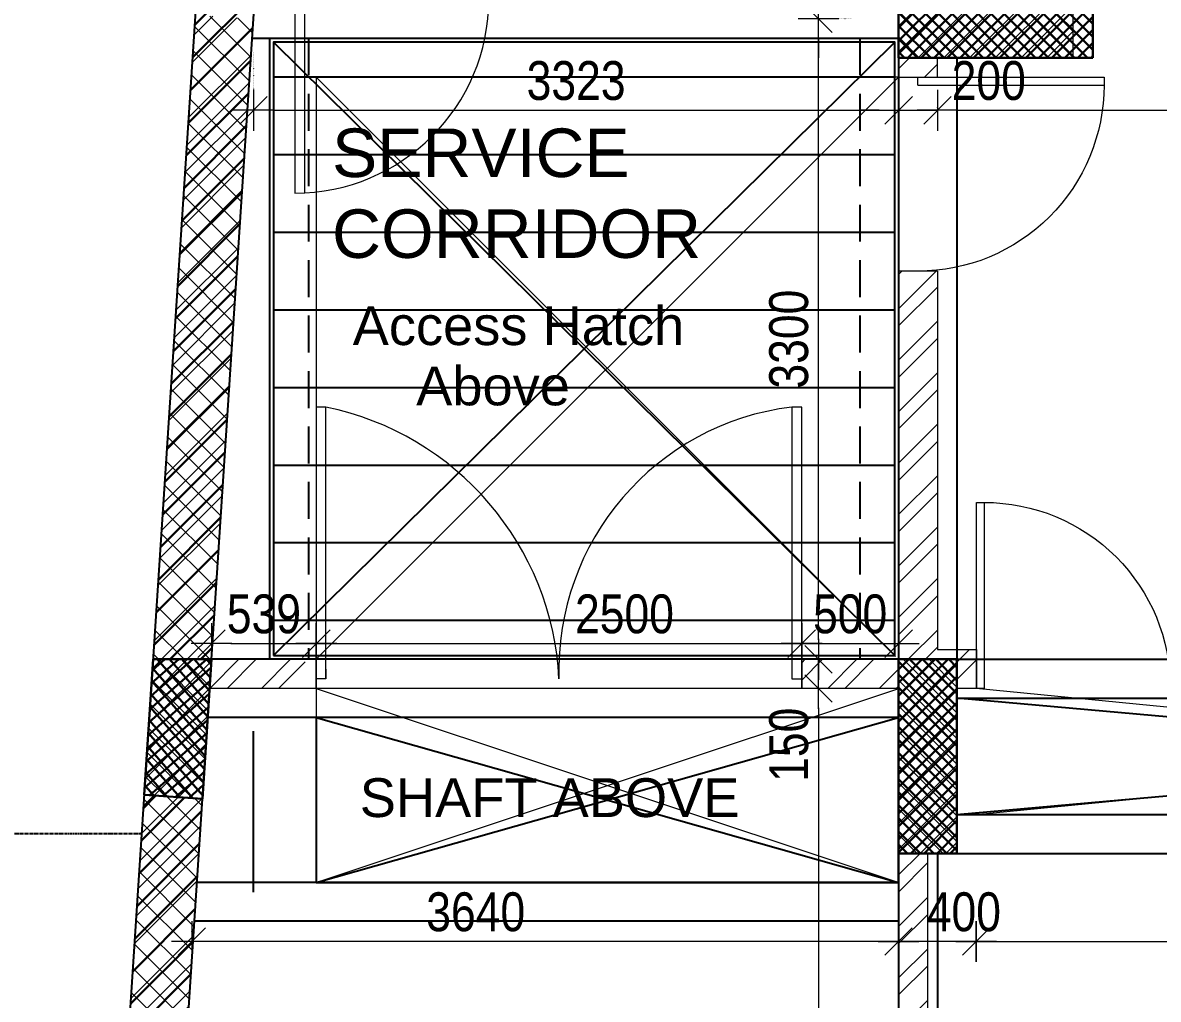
# Model space of a CAD drawing. Header units: inches. Extents: x 676944 to 1044153, y 326920 to 502369.
# Drawn here: x 698436 to 704285, y 375008 to 380041 of the extents above; entities that cross this region are included whole.
import ezdxf

# ---------------------------------------------------------------- set-up
doc = ezdxf.new("R2010")
doc.units = ezdxf.units.IN
doc.header["$MEASUREMENT"] = 0
for name, pattern in [('CENTER', [50.8, 31.75, -6.35, 6.35, -6.35]), ('DOT2', [3.175, 0, -3.175]), ('HIDDEN', [9.525, 6.35, -3.175])]:
    doc.linetypes.add(name, pattern=pattern)
for name, color, linetype, lineweight in [('A-BLOCK', 43, 'Continuous', 13), ('A-DIMENSION', 7, 'Continuous', 9), ('A-DOOR', 10, 'Continuous', 15)]:
    doc.layers.add(name, color=color, linetype=linetype, lineweight=lineweight)
for name, color, linetype in [('Axis', 9, 'CENTER'), ('S-BEAM', 2, 'Continuous'), ('S-COL-1', 7, 'Continuous'), ('S-COL1-HT', 11, 'Continuous'), ('S-HAT', 45, 'Continuous'), ('S-REIN', 7, 'Continuous'), ('S-WALL', 1, 'Continuous'), ('S-WALL-HAT', 9, 'Continuous'), ('THN', 1, 'Continuous')]:
    doc.layers.add(name, color=color, linetype=linetype)
doc.styles.add('ARIAL', font='ARIALN.TTF')
doc.styles.get("Standard").update_dxf_attribs({"font": 'arial.ttf'})
doc.styles.add('style1', font='arial.ttf')
doc.dimstyles.get("Standard").update_dxf_attribs({"dimtxt": 0.18, "dimasz": 0.18, "dimexe": 0.18, "dimexo": 0.0625, "dimgap": 0.09, "dimtad": 0, "dimtih": 1, "dimtoh": 1, "dimdec": 4, "dimzin": 0, "dimdsep": 46, "dimtxsty": 'Standard', "dimcen": 0.09, "dimadec": 0, "dimazin": 0, "dimtfac": 1, "dimtdec": 4, "dimtofl": 0, "dimtmove": 0, "dimatfit": 3, "dimfxl": 1, "dimtolj": 1, "dimtzin": 0, "dimarcsym": 0})
pattern_1 = [(45, (500265.86, -209134.59), (-132.58252, 132.58252), []), (45, (500354.24, -209134.59), (-132.58252, 132.58252), [])]
pattern_2 = [(45, (500265.86, -209134.585), (-66.29126, 66.29126), []), (135, (500265.86, -209134.585), (-66.29126, -66.29126), [])]

# ---------------------------------------------------------------- blocks, each defined once
blk = doc.blocks.new('M-DOOR-1M')
at = {"layer": 'A-DOOR'}
for p, q in [((0, 958.4), (-41.7, 958.4)), ((-41.7, 0), (-41.7, 958.4)), ((0, 0), (0, 958.4)), ((-41.7, 0), (0, 0))]:
    blk.add_line(p, q, dxfattribs=at)
blk.add_arc((-41.7, 0), 958.4, 90, 180.00218, dxfattribs=at)
blk = doc.blocks.new('R')
at = {"color": 4, "lineweight": 13}
blk.add_line((-0.707, -0.707), (0.707, 0.707), dxfattribs=at)
for p, q in [((0, -1.05), (0, 1.05)), ((-1.05, 0), (1.05, 0))]:
    blk.add_line(p, q)
blk = doc.blocks.new('*D468')
at = {"layer": 'A-DIMENSION', "color": 254, "linetype": 'DOT2', "lineweight": 13, "transparency": 16777216}
for p, q in [((511580.8, 209352.4), (511471.3, 209352.4)), ((511580.8, 204352.4), (511471.3, 204352.4))]:
    blk.add_line(p, q, dxfattribs=at)
at = {"layer": 'A-DIMENSION', "color": 254, "transparency": 16777216}
blk.add_line((511546.3, 209252.4), (511546.3, 204452.4), dxfattribs=at)
at = {"layer": 'Defpoints', "color": 0, "transparency": 16777216}
for p in [(511680.8, 209352.4), (511546.3, 204352.4), (511680.8, 204352.4)]:
    blk.add_point(p, dxfattribs=at)
at = {"layer": 'A-DIMENSION', "color": 254, "transparency": 16777216, "xscale": 100, "yscale": 100, "zscale": 100}
for p, rotation in [((511546.3, 209352.4), 90), ((511546.3, 204352.4), 270)]:
    blk.add_blockref('R', p, dxfattribs=dict(at, rotation=rotation))
at = {"layer": 'A-DIMENSION', "color": 254, "transparency": 16777216, "insert": (511394.1, 206852.4), "char_height": 200, "attachment_point": 5, "rotation": 90, "style": 'ARIAL'}
blk.add_mtext('\\A1;5000', dxfattribs=at)
blk = doc.blocks.new('*D445')
at = {"layer": 'A-DIMENSION', "color": 254, "linetype": 'DOT2', "lineweight": 13, "transparency": 16777216}
for p, q in [((512358.4, 208075.5), (512358.4, 208122.9)), ((518873.1, 208075.5), (518873.1, 208122.9))]:
    blk.add_line(p, q, dxfattribs=at)
at = {"layer": 'A-DIMENSION', "color": 254, "transparency": 16777216}
blk.add_line((512458.4, 208047.9), (518773.1, 208047.9), dxfattribs=at)
at = {"layer": 'Defpoints', "color": 0, "transparency": 16777216}
for p in [(518873.1, 208047.9), (512358.4, 207975.5), (518873.1, 207975.5)]:
    blk.add_point(p, dxfattribs=at)
at = {"layer": 'A-DIMENSION', "color": 254, "transparency": 16777216, "xscale": 100, "yscale": 100, "zscale": 100, "rotation": 180}
blk.add_blockref('R', (512358.4, 208047.9), dxfattribs=at)
at = {"layer": 'A-DIMENSION', "color": 254, "transparency": 16777216, "xscale": 100, "yscale": 100, "zscale": 100}
blk.add_blockref('R', (518873.1, 208047.9), dxfattribs=at)
at = {"layer": 'A-DIMENSION', "color": 254, "transparency": 16777216, "insert": (515159.9, 208200.1), "char_height": 200, "attachment_point": 5, "style": 'ARIAL'}
blk.add_mtext('\\A1;6515', dxfattribs=at)
blk = doc.blocks.new('*D447')
at = {"layer": 'A-DIMENSION', "color": 254, "linetype": 'DOT2', "lineweight": 13, "transparency": 16777216}
for p, q in [((511958.7, 208095.6), (511958.7, 208122.9)), ((512358.4, 208075.5), (512358.4, 208122.9))]:
    blk.add_line(p, q, dxfattribs=at)
at = {"layer": 'A-DIMENSION', "color": 254, "transparency": 16777216}
blk.add_line((512258.4, 208047.9), (512058.7, 208047.9), dxfattribs=at)
at = {"layer": 'Defpoints', "color": 0, "transparency": 16777216}
for p in [(511958.7, 208047.9), (511958.7, 207995.6), (512358.4, 207975.5)]:
    blk.add_point(p, dxfattribs=at)
at = {"layer": 'A-DIMENSION', "color": 254, "transparency": 16777216, "xscale": 100, "yscale": 100, "zscale": 100, "rotation": 180}
blk.add_blockref('R', (511958.7, 208047.9), dxfattribs=at)
at = {"layer": 'A-DIMENSION', "color": 254, "transparency": 16777216, "xscale": 100, "yscale": 100, "zscale": 100}
blk.add_blockref('R', (512358.4, 208047.9), dxfattribs=at)
at = {"layer": 'A-DIMENSION', "color": 254, "transparency": 16777216, "insert": (512295.1, 208200.1), "char_height": 200, "attachment_point": 5, "style": 'ARIAL'}
blk.add_mtext('\\A1;400', dxfattribs=at)
blk = doc.blocks.new('*D448')
at = {"layer": 'A-DIMENSION', "color": 254, "linetype": 'DOT2', "lineweight": 13, "transparency": 16777216}
for p, q in [((508319.1, 208081), (508319.1, 208122.9)), ((511958.7, 208095.6), (511958.7, 208122.9))]:
    blk.add_line(p, q, dxfattribs=at)
at = {"layer": 'A-DIMENSION', "color": 254, "transparency": 16777216}
blk.add_line((511858.7, 208047.9), (508419.1, 208047.9), dxfattribs=at)
at = {"layer": 'Defpoints', "color": 0, "transparency": 16777216}
for p in [(508319.1, 208047.9), (511958.7, 207995.6), (508319.1, 207981)]:
    blk.add_point(p, dxfattribs=at)
at = {"layer": 'A-DIMENSION', "color": 254, "transparency": 16777216, "xscale": 100, "yscale": 100, "zscale": 100, "rotation": 180}
blk.add_blockref('R', (508319.1, 208047.9), dxfattribs=at)
at = {"layer": 'A-DIMENSION', "color": 254, "transparency": 16777216, "xscale": 100, "yscale": 100, "zscale": 100}
blk.add_blockref('R', (511958.7, 208047.9), dxfattribs=at)
at = {"layer": 'A-DIMENSION', "color": 254, "transparency": 16777216, "insert": (509780.9, 208200.1), "char_height": 200, "attachment_point": 5, "style": 'ARIAL'}
blk.add_mtext('\\A1;3640', dxfattribs=at)
blk = doc.blocks.new('*D482')
at = {"layer": 'A-DIMENSION', "color": 254, "transparency": 16777216}
for p, q in [((511546.3, 209602.4), (511546.3, 209702.4)), ((511546.3, 209352.4), (511546.3, 209502.4)), ((511546.3, 209252.4), (511546.3, 209152.4))]:
    blk.add_line(p, q, dxfattribs=at)
at = {"layer": 'A-DIMENSION', "color": 254, "linetype": 'DOT2', "lineweight": 13, "transparency": 16777216}
for p, q in [((511509.4, 209502.4), (511471.3, 209502.4)), ((511580.8, 209352.4), (511471.3, 209352.4))]:
    blk.add_line(p, q, dxfattribs=at)
at = {"layer": 'Defpoints', "color": 0, "transparency": 16777216}
for p in [(511546.3, 209502.4), (511609.4, 209502.4), (511680.8, 209352.4)]:
    blk.add_point(p, dxfattribs=at)
at = {"layer": 'A-DIMENSION', "color": 254, "transparency": 16777216, "xscale": 100, "yscale": 100, "zscale": 100}
for p, rotation in [((511546.3, 209502.4), 270), ((511546.3, 209352.4), 90)]:
    blk.add_blockref('R', p, dxfattribs=dict(at, rotation=rotation))
at = {"layer": 'A-DIMENSION', "color": 254, "transparency": 16777216, "insert": (511394.1, 209062.2), "char_height": 200, "attachment_point": 5, "rotation": 90, "style": 'ARIAL'}
blk.add_mtext('\\A1;150', dxfattribs=at)
blk = doc.blocks.new('*D483')
at = {"layer": 'A-DIMENSION', "color": 254, "linetype": 'DOT2', "lineweight": 13, "transparency": 16777216}
for p, q in [((511715.8, 212802.4), (511471.3, 212802.4)), ((511509.4, 209502.4), (511471.3, 209502.4))]:
    blk.add_line(p, q, dxfattribs=at)
at = {"layer": 'A-DIMENSION', "color": 254, "transparency": 16777216}
blk.add_line((511546.3, 209602.4), (511546.3, 212702.4), dxfattribs=at)
at = {"layer": 'Defpoints', "color": 0, "transparency": 16777216}
for p in [(511546.3, 212802.4), (511815.8, 212802.4), (511609.4, 209502.4)]:
    blk.add_point(p, dxfattribs=at)
at = {"layer": 'A-DIMENSION', "color": 254, "transparency": 16777216, "xscale": 100, "yscale": 100, "zscale": 100}
for p, rotation in [((511546.3, 212802.4), 90), ((511546.3, 209502.4), 270)]:
    blk.add_blockref('R', p, dxfattribs=dict(at, rotation=rotation))
at = {"layer": 'A-DIMENSION', "color": 254, "transparency": 16777216, "insert": (511394.1, 211152.4), "char_height": 200, "attachment_point": 5, "rotation": 90, "style": 'ARIAL'}
blk.add_mtext('\\A1;3300', dxfattribs=at)
blk = doc.blocks.new('*D484')
at = {"layer": 'A-DIMENSION', "color": 254, "transparency": 16777216}
for p, q in [((511546.3, 213102.4), (511546.3, 213202.4)), ((511546.3, 212802.4), (511546.3, 213002.4)), ((511546.3, 212702.4), (511546.3, 212602.4))]:
    blk.add_line(p, q, dxfattribs=at)
at = {"layer": 'A-DIMENSION', "color": 254, "linetype": 'DOT2', "lineweight": 13, "transparency": 16777216}
for p, q in [((511715.8, 213002.4), (511471.3, 213002.4)), ((511715.8, 212802.4), (511471.3, 212802.4))]:
    blk.add_line(p, q, dxfattribs=at)
at = {"layer": 'Defpoints', "color": 0, "transparency": 16777216}
for p in [(511546.3, 213002.4), (511815.8, 213002.4), (511815.8, 212802.4)]:
    blk.add_point(p, dxfattribs=at)
at = {"layer": 'A-DIMENSION', "color": 254, "transparency": 16777216, "xscale": 100, "yscale": 100, "zscale": 100}
for p, rotation in [((511546.3, 213002.4), 270), ((511546.3, 212802.4), 90)]:
    blk.add_blockref('R', p, dxfattribs=dict(at, rotation=rotation))
at = {"layer": 'A-DIMENSION', "color": 254, "transparency": 16777216, "insert": (511394.1, 213239.5), "char_height": 200, "attachment_point": 5, "rotation": 90, "style": 'ARIAL'}
blk.add_mtext('\\A1;200', dxfattribs=at)
blk = doc.blocks.new('*D485')
at = {"layer": 'A-DIMENSION', "color": 254, "linetype": 'DOT2', "lineweight": 13, "transparency": 16777216}
for p, q in [((508420.5, 209602.4), (508420.5, 209658.2)), ((508959.8, 209602.4), (508959.8, 209658.2))]:
    blk.add_line(p, q, dxfattribs=at)
at = {"layer": 'A-DIMENSION', "color": 254, "transparency": 16777216}
blk.add_line((508520.5, 209583.2), (508859.8, 209583.2), dxfattribs=at)
at = {"layer": 'Defpoints', "color": 0, "transparency": 16777216}
for p in [(508959.8, 209583.2), (508420.5, 209502.4), (508959.8, 209502.4)]:
    blk.add_point(p, dxfattribs=at)
at = {"layer": 'A-DIMENSION', "color": 254, "transparency": 16777216, "xscale": 100, "yscale": 100, "zscale": 100, "rotation": 180}
blk.add_blockref('R', (508420.5, 209583.2), dxfattribs=at)
at = {"layer": 'A-DIMENSION', "color": 254, "transparency": 16777216, "xscale": 100, "yscale": 100, "zscale": 100}
blk.add_blockref('R', (508959.8, 209583.2), dxfattribs=at)
at = {"layer": 'A-DIMENSION', "color": 254, "transparency": 16777216, "insert": (508690.1, 209735.3), "char_height": 200, "attachment_point": 5, "style": 'ARIAL'}
blk.add_mtext('\\A1;539', dxfattribs=at)
blk = doc.blocks.new('*D486')
at = {"layer": 'A-DIMENSION', "color": 254, "linetype": 'DOT2', "lineweight": 13, "transparency": 16777216}
for p, q in [((508959.8, 209602.4), (508959.8, 209658.2)), ((511459.8, 209527.4), (511459.8, 209658.2))]:
    blk.add_line(p, q, dxfattribs=at)
at = {"layer": 'A-DIMENSION', "color": 254, "transparency": 16777216}
blk.add_line((509059.8, 209583.2), (511359.8, 209583.2), dxfattribs=at)
at = {"layer": 'Defpoints', "color": 0, "transparency": 16777216}
for p in [(511459.8, 209583.2), (508959.8, 209502.4), (511459.8, 209427.4)]:
    blk.add_point(p, dxfattribs=at)
at = {"layer": 'A-DIMENSION', "color": 254, "transparency": 16777216, "xscale": 100, "yscale": 100, "zscale": 100, "rotation": 180}
blk.add_blockref('R', (508959.8, 209583.2), dxfattribs=at)
at = {"layer": 'A-DIMENSION', "color": 254, "transparency": 16777216, "xscale": 100, "yscale": 100, "zscale": 100}
blk.add_blockref('R', (511459.8, 209583.2), dxfattribs=at)
at = {"layer": 'A-DIMENSION', "color": 254, "transparency": 16777216, "insert": (510547.1, 209735.3), "char_height": 200, "attachment_point": 5, "style": 'ARIAL'}
blk.add_mtext('\\A1;2500', dxfattribs=at)
blk = doc.blocks.new('*D487')
at = {"layer": 'A-DIMENSION', "color": 254, "linetype": 'DOT2', "lineweight": 13, "transparency": 16777216}
for p, q in [((511459.8, 209527.4), (511459.8, 209658.2)), ((511959.4, 209527.4), (511959.4, 209658.2))]:
    blk.add_line(p, q, dxfattribs=at)
at = {"layer": 'A-DIMENSION', "color": 254, "transparency": 16777216}
blk.add_line((511559.8, 209583.2), (511859.4, 209583.2), dxfattribs=at)
at = {"layer": 'Defpoints', "color": 0, "transparency": 16777216}
for p in [(511959.4, 209583.2), (511459.8, 209427.4), (511959.4, 209427.4)]:
    blk.add_point(p, dxfattribs=at)
at = {"layer": 'A-DIMENSION', "color": 254, "transparency": 16777216, "xscale": 100, "yscale": 100, "zscale": 100, "rotation": 180}
blk.add_blockref('R', (511459.8, 209583.2), dxfattribs=at)
at = {"layer": 'A-DIMENSION', "color": 254, "transparency": 16777216, "xscale": 100, "yscale": 100, "zscale": 100}
blk.add_blockref('R', (511959.4, 209583.2), dxfattribs=at)
at = {"layer": 'A-DIMENSION', "color": 254, "transparency": 16777216, "insert": (511709.6, 209735.3), "char_height": 200, "attachment_point": 5, "style": 'ARIAL'}
blk.add_mtext('\\A1;500', dxfattribs=at)
blk = doc.blocks.new('*D516')
at = {"layer": 'A-DIMENSION', "color": 254, "linetype": 'DOT2', "lineweight": 13, "transparency": 16777216}
for p, q in [((508636.7, 212631.3), (508636.7, 212256.5)), ((511959.4, 212431.3), (511959.4, 212256.5))]:
    blk.add_line(p, q, dxfattribs=at)
at = {"layer": 'A-DIMENSION', "color": 254, "transparency": 16777216}
blk.add_line((508736.7, 212331.5), (511859.4, 212331.5), dxfattribs=at)
at = {"layer": 'Defpoints', "color": 0, "transparency": 16777216}
for p in [(508636.7, 212731.3), (511959.4, 212531.3), (511959.4, 212331.5)]:
    blk.add_point(p, dxfattribs=at)
at = {"layer": 'A-DIMENSION', "color": 254, "transparency": 16777216, "xscale": 100, "yscale": 100, "zscale": 100, "rotation": 180}
blk.add_blockref('R', (508636.7, 212331.5), dxfattribs=at)
at = {"layer": 'A-DIMENSION', "color": 254, "transparency": 16777216, "xscale": 100, "yscale": 100, "zscale": 100}
blk.add_blockref('R', (511959.4, 212331.5), dxfattribs=at)
at = {"layer": 'A-DIMENSION', "color": 254, "transparency": 16777216, "insert": (510298, 212483.6), "char_height": 200, "attachment_point": 5, "style": 'ARIAL'}
blk.add_mtext('\\A1;3323', dxfattribs=at)
blk = doc.blocks.new('*D517')
at = {"layer": 'A-DIMENSION', "color": 254, "linetype": 'DOT2', "lineweight": 13, "transparency": 16777216}
for p, q in [((511959.4, 212431.3), (511959.4, 212256.5)), ((512159.4, 212312.3), (512159.4, 212406.5))]:
    blk.add_line(p, q, dxfattribs=at)
at = {"layer": 'A-DIMENSION', "color": 254, "transparency": 16777216}
for p, q in [((511859.4, 212331.5), (511759.4, 212331.5)), ((511959.4, 212331.5), (512159.4, 212331.5)), ((512259.4, 212331.5), (512359.4, 212331.5))]:
    blk.add_line(p, q, dxfattribs=at)
at = {"layer": 'Defpoints', "color": 0, "transparency": 16777216}
for p in [(511959.4, 212531.3), (512159.4, 212331.5), (512159.4, 212212.3)]:
    blk.add_point(p, dxfattribs=at)
at = {"layer": 'A-DIMENSION', "color": 254, "transparency": 16777216, "xscale": 100, "yscale": 100, "zscale": 100}
blk.add_blockref('R', (511959.4, 212331.5), dxfattribs=at)
at = {"layer": 'A-DIMENSION', "color": 254, "transparency": 16777216, "xscale": 100, "yscale": 100, "zscale": 100, "rotation": 180}
blk.add_blockref('R', (512159.4, 212331.5), dxfattribs=at)
at = {"layer": 'A-DIMENSION', "color": 254, "transparency": 16777216, "insert": (512423.4, 212483.6), "char_height": 200, "attachment_point": 5, "style": 'ARIAL'}
blk.add_mtext('\\A1;200', dxfattribs=at)
blk = doc.blocks.new('*D518')
at = {"layer": 'A-DIMENSION', "color": 254, "linetype": 'DOT2', "lineweight": 13, "transparency": 16777216}
for p, q in [((512159.4, 212312.3), (512159.4, 212406.5)), ((518809.5, 212202.4), (518809.5, 212406.5))]:
    blk.add_line(p, q, dxfattribs=at)
at = {"layer": 'A-DIMENSION', "color": 254, "transparency": 16777216}
blk.add_line((512259.4, 212331.5), (518709.5, 212331.5), dxfattribs=at)
at = {"layer": 'Defpoints', "color": 0, "transparency": 16777216}
for p in [(518809.5, 212331.5), (512159.4, 212212.3), (518809.5, 212102.4)]:
    blk.add_point(p, dxfattribs=at)
at = {"layer": 'A-DIMENSION', "color": 254, "transparency": 16777216, "xscale": 100, "yscale": 100, "zscale": 100, "rotation": 180}
blk.add_blockref('R', (512159.4, 212331.5), dxfattribs=at)
at = {"layer": 'A-DIMENSION', "color": 254, "transparency": 16777216, "xscale": 100, "yscale": 100, "zscale": 100}
blk.add_blockref('R', (518809.5, 212331.5), dxfattribs=at)
at = {"layer": 'A-DIMENSION', "color": 254, "transparency": 16777216, "insert": (515484.4, 212483.6), "char_height": 200, "attachment_point": 5, "style": 'ARIAL'}
blk.add_mtext('\\A1;6650', dxfattribs=at)
blk = doc.blocks.new('FSDRHGT')
at = {"layer": 'Axis', "ltscale": 0.5}
blk.add_line((202140.2, 424187.4), (198506.1, 424187.4), dxfattribs=at)
at = {"layer": 'S-WALL', "color": 7}
blk.add_lwpolyline([(201534.1, 414937.4), (251664.1, 414937.4), (253455.7, 442880.1), (203829.2, 449963)], close=True, dxfattribs=at)
blk = doc.blocks.new('CEILING PLAN')
at = {"layer": 'S-COL1-HT', "lineweight": 30}
h = blk.add_hatch(dxfattribs=at)
h.set_pattern_fill('ANSI37', color=254, scale=15, angle=90)
h.set_pattern_definition([(135, (384446.125, 543685.12), (-33.67596, -33.67596), []), (225, (384446.125, 543685.12), (33.67596, -33.67596), [])])
h.paths.add_polyline_path([(392303.2, 465173.1), (392303.2, 465573.1), (391303.2, 465573.1), (391303.2, 465173.1)])
h = blk.add_hatch(dxfattribs=at)
h.set_pattern_fill('ANSI37', color=254, scale=15, angle=-3.74895)
h.set_pattern_definition([(41.25105, (470231.58, 474592.84), (-31.402, 35.805796), []), (131.25105, (470231.58, 474592.84), (-35.805796, -31.402), [])])
h.paths.add_polyline_path([(387417.9, 461374.6), (387717.3, 461355), (387764.3, 462073.1), (387463.7, 462073.1)])
h = blk.add_hatch(dxfattribs=at)
h.set_pattern_fill('ANSI37', color=254, scale=15)
h.set_pattern_definition([(45, (454978.95, 473984.44), (-33.67596, 33.67596), []), (135, (454978.95, 473984.44), (-33.67596, -33.67596), [])])
h.paths.add_polyline_path([(391303.2, 461073.1), (391603.2, 461073.1), (391603.2, 462073.1), (391303.2, 462073.1)])
at = {"layer": 'S-HAT'}
h = blk.add_hatch(dxfattribs=at)
h.set_pattern_fill('_USER', color=254, scale=400, pattern_type=0)
h.set_pattern_definition([(0, (308988.25, 553361.5), (0, 400), [])])
h.paths.add_polyline_path([(388083, 462093.1), (391283.2, 462093.1), (391283.2, 465153.1), (388083, 465153.1)])
at = {"layer": 'S-WALL-HAT', "lineweight": 30}
h = blk.add_hatch(dxfattribs=at)
h.set_pattern_fill('ANSI31', color=254, scale=35)
h.set_pattern_definition([(45, (874698.03, 817381.6), (-78.577241, 78.577241), [])])
h.paths.add_polyline_path([(436885.1, 455940.9), (436838.8, 455219.9), (437139.6, 455223.1), (437184.5, 455921.7)])
h.paths.add_polyline_path([(434505.1, 480465.7), (434901.1, 480409.2), (434844.6, 480013.2), (434448.6, 480069.7)])
h.paths.add_polyline_path([(430941.2, 480974.5), (430884.7, 480578.5), (430488.7, 480635), (430545.3, 481031)])
h.paths.add_polyline_path([(426981.4, 481539.7), (426924.9, 481143.8), (426528.9, 481200.3), (426585.4, 481596.3)])
h.paths.add_polyline_path([(423021.5, 482105), (422965, 481709), (422569, 481765.6), (422625.5, 482161.5)])
h.paths.add_polyline_path([(418665.8, 482726.7), (419061.8, 482670.1), (419005.2, 482274.2), (418609.3, 482330.7)])
h.paths.add_polyline_path([(414706, 483291.9), (415102, 483235.3), (415045.5, 482839.3), (414649.5, 482895.9)])
h.paths.add_polyline_path([(411142.2, 483800.6), (411085.7, 483404.6), (410689.7, 483461.1), (410746.3, 483857.1)])
h.paths.add_polyline_path([(407182.5, 484365.9), (407126, 483969.9), (406730, 484026.4), (406786.5, 484422.4)])
h.paths.add_polyline_path([(403222.7, 484931.3), (403166.1, 484535.4), (402770.2, 484591.9), (402826.7, 484987.9)])
h.paths.add_polyline_path([(399262.8, 485496.8), (399206.3, 485100.8), (398810.3, 485157.3), (398866.8, 485553.3)])
h.paths.add_polyline_path([(395303, 486062.2), (395246.5, 485666.2), (394850.5, 485722.7), (394907, 486118.7)])
h.paths.add_polyline_path([(391343.2, 486627.6), (391286.6, 486231.6), (390890.7, 486288.2), (390947.2, 486684.2), (389093.7, 486948.7), (388877.3, 483646.1), (389175.1, 483603.8), (389130.9, 482928), (388831.5, 482947.6), (387463.7, 462073.1), (387764.3, 462073.1), (387717.3, 461355), (387417.9, 461374.6), (387060.6, 455921.6), (387360, 455902), (387315.5, 455223.1), (387014.8, 455223.1), (386798.6, 451923.1), (388803.2, 451923.1), (388803.2, 452323.1), (389203.2, 452323.1), (389203.2, 451923.1), (392803.2, 451923.1), (392803.2, 452323.1), (393203.2, 452323.1), (393203.2, 451923.1), (396803.2, 451923.1), (396803.2, 452323.1), (397203.2, 452323.1), (397203.2, 451923.1), (400803.2, 451923.1), (400803.2, 452323.1), (401203.2, 452323.1), (401203.2, 451923.1), (404803.2, 451923.1), (404803.2, 452323.1), (405203.2, 452323.1), (405203.2, 451923.1), (408803.2, 451923.1), (408803.2, 452323.1), (409203.2, 452323.1), (409203.2, 451923.1), (412803.2, 451923.1), (412803.2, 452323.1), (413203.2, 452323.1), (413203.2, 451923.1), (416803.2, 451923.1), (416803.2, 452323.1), (417203.2, 452323.1), (417203.2, 451923.1), (420803.2, 451923.1), (420803.2, 452323.1), (421203.2, 452323.1), (421203.2, 451923.1), (424803.2, 451923.1), (424803.2, 452323.1), (425203.2, 452323.1), (425203.2, 451923.1), (428803.2, 451923.1), (428803.2, 452323.1), (429203.2, 452323.1), (429203.2, 451923.1), (432803.2, 451923.1), (432803.2, 452323.1), (433203.2, 452323.1), (433203.2, 451923.1), (436928, 451923.1), (437386.6, 459073.5), (436987.4, 459099.1), (437013, 459498.3), (437412.2, 459472.7), (437646.4, 463123.8), (437347, 463143), (437391.8, 463841.6), (437691.2, 463822.4), (437965.9, 468105), (437566.7, 468130.6), (437592.3, 468529.7), (437991.5, 468504.1), (438235.6, 472309), (437836.4, 472334.6), (437862, 472733.8), (438261.2, 472708.2), (438482.8, 476163.1), (438083.6, 476188.7), (438109.2, 476587.9), (438508.4, 476562.3), (438720.3, 479865.7)])
h.paths.add_polyline_path([(388385.4, 476137.7), (388884.3, 476105), (388823, 475168.8), (388326.5, 475239.6)])
h.paths.add_polyline_path([(388684.6, 476118.1), (388884.3, 476105), (388823, 475168.8), (388624.3, 475197.1), (387118.9, 452223.1), (388803.2, 452223.1), (388803.2, 452323.1), (389203.2, 452323.1), (389203.2, 452223.1), (392803.2, 452223.1), (392803.2, 452323.1), (393203.2, 452323.1), (393203.2, 452223.1), (396803.2, 452223.1), (396803.2, 452323.1), (397203.2, 452323.1), (397203.2, 452223.1), (400803.2, 452223.1), (400803.2, 452323.1), (401203.2, 452323.1), (401203.2, 452223.1), (404803.2, 452223.1), (404803.2, 452323.1), (405203.2, 452323.1), (405203.2, 452223.1), (408803.2, 452223.1), (408803.2, 452323.1), (409203.2, 452323.1), (409203.2, 452223.1), (412803.2, 452223.1), (412803.2, 452323.1), (413203.2, 452323.1), (413203.2, 452223.1), (416803.2, 452223.1), (416803.2, 452323.1), (417203.2, 452323.1), (417203.2, 452223.1), (420803.2, 452223.1), (420803.2, 452323.1), (421203.2, 452323.1), (421203.2, 452223.1), (424803.2, 452223.1), (424803.2, 452323.1), (425203.2, 452323.1), (425203.2, 452223.1), (428803.2, 452223.1), (428803.2, 452323.1), (429203.2, 452323.1), (429203.2, 452223.1), (432803.2, 452223.1), (432803.2, 452323.1), (433203.2, 452323.1), (433203.2, 452223.1), (436646.6, 452223.1), (437087.2, 459092.7), (436987.4, 459099.1), (437013, 459498.3), (437112.8, 459491.9), (437666.5, 468124.2), (437566.7, 468130.6), (437592.3, 468529.7), (437692.1, 468523.3), (437936.2, 472328.2), (437836.4, 472334.6), (437862, 472733.8), (437961.8, 472727.4), (438183.4, 476182.3), (438083.6, 476188.7), (438109.2, 476587.9), (438209, 476581.5), (438403.1, 479608), (434858.9, 480113.8), (434844.6, 480013.2), (434448.6, 480069.7), (434463, 480170.3), (430899.1, 480679), (430884.7, 480578.5), (430488.7, 480635), (430503.1, 480735.5), (426939.2, 481244.2), (426924.9, 481143.8), (426528.9, 481200.3), (426543.2, 481300.7), (422979.3, 481809.3), (422965, 481709), (422569, 481765.6), (422583.3, 481865.8), (419019.6, 482374.5), (419005.2, 482274.2), (418609.3, 482330.7), (418623.6, 482431), (415059.8, 482939.6), (415045.5, 482839.3), (414649.5, 482895.9), (414663.8, 482996.2), (411100, 483504.8), (411085.7, 483404.6), (410689.7, 483461.1), (410704, 483561.3), (407140.3, 484070), (407126, 483969.9), (406730, 484026.4), (406744.3, 484126.5), (403180.4, 484635.1), (403166.1, 484535.4), (402770.2, 484591.9), (402784.4, 484691.6), (399220.5, 485200.3), (399206.3, 485100.8), (398810.3, 485157.3), (398824.5, 485256.8), (395260.6, 485765.5), (395246.5, 485666.2), (394850.5, 485722.7), (394864.7, 485822), (391300.8, 486330.6), (391286.6, 486231.6), (390890.7, 486288.2), (390904.8, 486387.2), (389371.9, 486605.9)])
at = {"layer": 'S-BEAM', "color": 254, "linetype": 'ByBlock'}
for p, q in [((391303.2, 465273.1), (387974, 465273.1)), ((388063, 465273.1), (388063, 462073.1)), ((391303.2, 465173.1), (391303.2, 461673.1)), ((391603.2, 465173.1), (391603.2, 462073.1)), ((391603.2, 462073.1), (398303.2, 462073.1)), ((391603.2, 461873.1), (398253, 461873.1)), ((391603.2, 461273.1), (398253, 461273.1)), ((391303.2, 461073.1), (408778.2, 461073.1))]:
    blk.add_line(p, q, dxfattribs=at)
at = {"layer": 'S-BEAM', "color": 254, "linetype": 'HIDDEN', "ltscale": 30}
for p, q in [((388263, 465273.1), (388263, 462073.1)), ((391103.2, 465273.1), (391103.2, 462073.1))]:
    blk.add_line(p, q, dxfattribs=at)
at = {"layer": 'S-BEAM', "color": 254}
for p, q in [((391303.2, 462073.1), (387764.3, 462073.1)), ((391283.2, 461773.1), (387751.2, 461773.1)), ((391303.2, 461073.1), (391303.2, 455623.1)), ((391503.2, 461073.1), (391503.2, 455623.1)), ((391303.2, 460923.1), (387689, 460923.1)), ((391303.2, 460723.1), (387672.6, 460723.1))]:
    blk.add_line(p, q, dxfattribs=at)
at = {"layer": 'S-BEAM', "color": 254, "linetype": 'ByBlock'}
blk.add_lwpolyline([(391303.2, 460923.1), (391303.2, 461773.1), (388303.2, 461773.1), (388303.2, 460923.1)], close=True, dxfattribs=at)
at = {"layer": 'S-COL-1', "color": 254, "lineweight": 30}
for points in [[(392303.2, 465173.1), (392303.2, 465573.1), (391303.2, 465573.1), (391303.2, 465173.1)], [(387417.9, 461374.6), (387717.3, 461355), (387764.3, 462073.1), (387463.7, 462073.1)], [(391303.2, 461073.1), (391603.2, 461073.1), (391603.2, 462073.1), (391303.2, 462073.1)]]:
    blk.add_lwpolyline(points, close=True, dxfattribs=at)
at = {"layer": 'S-REIN', "color": 254}
blk.add_line((387980, 460874), (387980, 461703), dxfattribs=at)
at = {"layer": 'S-WALL', "color": 254}
blk.add_lwpolyline([(436928, 451923.1), (386798.6, 451923.1), (389093.7, 486948.7), (438720.3, 479865.7)], close=True, dxfattribs=at)
for points in [[(387764.3, 462073.1), (388624.3, 475197.1)], [(387360, 455902), (387717.3, 461355)]]:
    blk.add_lwpolyline(points, dxfattribs=at)
at = {"layer": 'THN', "color": 254}
for p, q in [((388083, 462093.1), (391283.2, 465253.1)), ((388083, 465253.1), (391283.2, 462093.1)), ((398253, 461274.5), (391603.2, 461873.1)), ((391603.2, 461273.1), (398253, 461871.8)), ((388303.2, 460923.1), (391303.2, 461773.1)), ((388303.2, 461773.1), (391303.2, 460923.1))]:
    blk.add_line(p, q, dxfattribs=at)
blk.add_lwpolyline([(388083, 462093.1), (391283.2, 462093.1), (391283.2, 465253.1), (388083, 465253.1)], close=True, dxfattribs=at)
blk = doc.blocks.new('SDFGBS')
at = {"layer": 'A-DIMENSION'}
h = blk.add_hatch(dxfattribs=at)
h.set_pattern_fill('ANSI37', color=254, scale=750)
h.set_pattern_definition(pattern_2)
h.paths.add_polyline_path([(512858.7, 212602.4), (512858.7, 213002.4), (511959.4, 213002.4), (511959.4, 212602.4)])
h = blk.add_hatch(dxfattribs=at)
h.set_pattern_fill('ANSI32', color=254, scale=500)
h.set_pattern_definition(pattern_1)
h.paths.add_polyline_path([(511959.1, 211502.4), (511958.7, 209502.4), (512159.4, 209502.4), (512159.7, 211502.4)])
h.paths.add_polyline_path([(511959.4, 212602.4), (511959.4, 212502.4), (512159.4, 212502.4), (512159.4, 212602.4)])
h = blk.add_hatch(dxfattribs=at)
h.set_pattern_fill('ANSI32', color=254, scale=500)
h.set_pattern_definition(pattern_1)
h.paths.add_polyline_path([(513358.7, 209552.4), (513358.7, 209352.4), (518909.1, 209352.4), (518909.1, 209552.4)])
h.paths.add_polyline_path([(512258.7, 209552.4), (512359.4, 209552.4), (512359.4, 209352.4), (512258.7, 209352.4)])
h.paths.add_polyline_path([(512159.4, 209552.4), (512257.8, 209552.4), (512257.8, 209502.4), (512159.4, 209502.4)])
h = blk.add_hatch(dxfattribs=at)
h.set_pattern_fill('ANSI37', color=254, scale=750)
h.set_pattern_definition(pattern_2)
h.paths.add_polyline_path([(508074.1, 208803.9), (508373.4, 208784.3), (508420.5, 209502.4), (508119.8, 209502.4)])
h = blk.add_hatch(dxfattribs=at)
h.set_pattern_fill('ANSI32', color=254, scale=500)
h.set_pattern_definition(pattern_1)
h.paths.add_polyline_path([(508902.8, 209352.4), (508902.8, 209502.4), (508420.5, 209502.4), (508410.6, 209352.4)])
h = blk.add_hatch(dxfattribs=at)
h.set_pattern_fill('ANSI32', color=254, scale=500)
h.set_pattern_definition(pattern_1)
h.paths.add_polyline_path([(511459.8, 209352.4), (511958.7, 209352.4), (511958.7, 209502.4), (511459.8, 209502.4)])
h = blk.add_hatch(dxfattribs=at)
h.set_pattern_fill('ANSI37', color=254, scale=750)
h.set_pattern_definition(pattern_2)
h.paths.add_polyline_path([(511959.4, 208502.4), (512258.7, 208502.4), (512258.7, 209502.4), (511959.4, 209502.4)])
h = blk.add_hatch(dxfattribs=at)
h.set_pattern_fill('ANSI32', color=254, scale=500)
h.set_pattern_definition([(45, (500265.83, -209134.61), (-132.58252, 132.58252), []), (45, (500354.22, -209134.61), (-132.58252, 132.58252), [])])
h.paths.add_polyline_path([(508082.4, 204352.4), (508069.3, 204152.4), (512108.7, 204152.4), (512108.7, 206552.3), (512209, 206552.3), (512209.3, 206702.3), (512109.1, 206702.3), (512108.7, 208502.4), (511958.7, 208502.4), (511958.7, 204352.4)])
at = {"layer": 'A-BLOCK', "color": 254, "ltscale": 100}
blk.add_line((509280.4, 222626.4), (508420.5, 209502.4), dxfattribs=at)
at = {"layer": 'A-DIMENSION', "color": 254}
for p, q in [((511959.4, 212602.4), (511959.4, 213002.4)), ((508848.8, 212904.8), (508848.8, 211904.8)), ((508848.8, 212904.8), (508848.8, 211904.8)), ((508898.8, 212902.4), (508898.8, 211904.8)), ((508320.7, 212577.7), (508551, 212808)), ((508330, 212719.6), (508426.6, 212816.2)), ((508623.2, 212605.8), (508411.8, 212817.2)), ((508631.3, 212730.2), (508553.7, 212807.9)), ((508311.4, 212435.8), (508633.1, 212757.6)), ((508615, 212481.4), (508332.9, 212763.5)), ((508302.1, 212294), (508623.8, 212615.7)), ((508606.9, 212356.9), (508324.7, 212639.1)), ((508598.7, 212232.5), (508316.6, 212514.7)), ((508958.7, 209502.4), (511958.7, 212502.4)), ((508958.7, 212502.4), (511943.8, 209517.4)), ((508292.8, 212152.1), (508614.5, 212473.8)), ((508590.6, 212108.1), (508308.4, 212390.2)), ((508283.5, 212010.2), (508605.2, 212331.9)), ((508582.4, 211983.6), (508300.3, 212265.8)), ((508274.2, 211868.3), (508595.9, 212190.1)), ((508574.3, 211859.2), (508292.1, 212141.4)), ((508264.9, 211726.5), (508586.6, 212048.2)), ((508566.1, 211734.8), (508284, 212016.9)), ((508255.6, 211584.6), (508577.3, 211906.3)), ((508558, 211610.4), (508275.8, 211892.5)), ((508246.3, 211442.7), (508568.1, 211764.4)), ((508549.8, 211485.9), (508267.6, 211768.1)), ((508237, 211300.8), (508558.8, 211622.5)), ((508541.7, 211361.5), (508259.5, 211643.6)), ((508533.5, 211237.1), (508251.3, 211519.2)), ((512159.4, 211502.4), (511959.4, 211502.4)), ((511959.4, 209502.4), (511959.4, 211502.4)), ((508227.7, 211158.9), (508549.5, 211480.7)), ((508525.3, 211112.6), (508243.2, 211394.8)), ((508218.4, 211017.1), (508540.2, 211338.8)), ((508517.2, 210988.2), (508235, 211270.4)), ((508209.1, 210875.2), (508530.9, 211196.9)), ((508509, 210863.8), (508226.9, 211145.9)), ((508199.8, 210733.3), (508521.6, 211055)), ((508500.9, 210739.3), (508218.7, 211021.5)), ((508190.5, 210591.4), (508512.3, 210913.1)), ((508492.7, 210614.9), (508210.6, 210897.1)), ((508181.3, 210449.5), (508503, 210771.3)), ((508484.6, 210490.5), (508202.4, 210772.6)), ((508172, 210307.7), (508493.7, 210629.4)), ((508476.4, 210366.1), (508194.3, 210648.2)), ((508468.3, 210241.6), (508186.1, 210523.8)), ((508162.7, 210165.8), (508484.4, 210487.5)), ((508460.1, 210117.2), (508178, 210399.4)), ((508153.4, 210023.9), (508475.1, 210345.6)), ((508452, 209992.8), (508169.8, 210274.9)), ((508144.1, 209882), (508465.8, 210203.7)), ((508443.8, 209868.3), (508161.7, 210150.5)), ((508134.8, 209740.1), (508456.5, 210061.9)), ((508435.7, 209743.9), (508153.5, 210026.1)), ((508125.5, 209598.3), (508447.2, 209920)), ((508427.5, 209619.5), (508145.4, 209901.6)), ((508412, 209502.4), (508137.2, 209777.2)), ((508162.2, 209502.4), (508437.9, 209778.1)), ((508279.4, 209502.4), (508129, 209652.8)), ((508294.8, 209502.4), (508428.6, 209636.2)), ((508146.8, 209502.4), (508120.9, 209528.4)), ((508116.2, 209456.4), (508116.9, 209457.1)), ((508419.3, 209494.4), (508420, 209495)), ((508419.9, 209494.5), (508419.4, 209495.1)), ((508959.8, 209502.4), (508420.5, 209502.4)), ((508959.8, 209502.4), (508959.8, 209352.4)), ((508959.8, 209352.4), (508959.8, 209502.4)), ((511958.7, 209502.4), (511459.8, 209502.4)), ((511459.8, 209502.4), (511459.8, 209352.4)), ((511459.8, 209352.4), (511459.8, 209502.4)), ((508113.3, 209403.3), (508112.7, 209403.9)), ((509009.8, 209402.4), (508959.8, 209402.4)), ((511409.8, 209402.4), (511459.8, 209402.4)), ((508410, 209352.5), (508410.7, 209353.1)), ((508959.8, 209352.4), (508410.6, 209352.4)), ((508411.8, 209370), (508411.2, 209370.6)), ((508958.7, 208352.4), (511959.4, 209352.4)), ((508958.7, 209352.4), (511959.4, 208352.4)), ((511958.7, 209352.4), (511459.8, 209352.4)), ((518908.5, 208702.4), (512358.7, 209352.5)), ((512358.7, 208702.4), (518909.1, 209345.8)), ((508105.2, 209278.9), (508104.6, 209279.5)), ((508106.9, 209314.5), (508107.6, 209315.2)), ((508403.6, 209245.6), (508403, 209246.2)), ((508097, 209154.5), (508096.4, 209155.1)), ((508097.6, 209172.6), (508098.3, 209173.3)), ((508400.7, 209210.6), (508401.4, 209211.3)), ((508395.5, 209121.2), (508394.9, 209121.8)), ((508391.4, 209068.7), (508392.1, 209069.4)), ((508088.3, 209030.7), (508089, 209031.4)), ((508088.9, 209030), (508088.3, 209030.6)), ((508387.3, 208996.7), (508386.7, 208997.3)), ((508382.1, 208926.8), (508382.8, 208927.5)), ((508079, 208888.9), (508079.7, 208889.5)), ((508080.7, 208905.6), (508080.1, 208906.2)), ((508379.2, 208872.3), (508378.6, 208872.9)), ((508051.1, 208463.2), (508372.3, 208784.4)), ((508060.4, 208605.1), (508247.8, 208792.5)), ((508069.7, 208747), (508123.4, 208800.7)), ((508354.1, 208499.6), (508072, 208781.8)), ((508362.3, 208624), (508190, 208796.3)), ((508370.4, 208748.5), (508331.9, 208787)), ((508372.8, 208785), (508373.5, 208785.6)), ((512358.7, 208702.4), (518908.5, 208702.4)), ((508041.8, 208321.4), (508363.5, 208643.1)), ((508346, 208375.2), (508063.8, 208657.3)), ((508337.8, 208250.8), (508055.7, 208532.9)), ((508032.5, 208179.5), (508354.2, 208501.2)), ((511959.4, 204352.4), (511959.4, 208502.4)), ((512109.4, 206702.3), (512109.4, 208502.4)), ((508329.7, 208126.3), (508047.5, 208408.5)), ((508023.2, 208037.6), (508344.9, 208359.3)), ((508321.5, 208001.9), (508039.4, 208284.1)), ((508013.9, 207895.7), (508335.6, 208217.4)), ((508313.4, 207877.5), (508031.2, 208159.6)), ((508004.6, 207753.8), (508326.3, 208075.6)), ((508305.2, 207753), (508023.1, 208035.2)), ((507995.3, 207612), (508317, 207933.7)), ((508297.1, 207628.6), (508014.9, 207910.8)), ((507986, 207470.1), (508307.7, 207791.8)), ((508288.9, 207504.2), (508006.7, 207786.3))]:
    blk.add_line(p, q, dxfattribs=at)
for points in [[(512858.7, 212602.4), (512858.7, 213002.4), (511959.4, 213002.4), (511959.4, 212602.4)], [(508958.7, 209502.4), (511959.4, 209502.4), (511958.7, 212502.4), (508958.7, 212502.4)], [(508074.1, 208803.9), (508373.4, 208784.3), (508420.5, 209502.4), (508119.8, 209502.4)], [(511959.4, 208502.4), (512258.7, 208502.4), (512258.7, 209502.4), (511959.4, 209502.4)], [(511959.4, 208352.4), (511959.4, 209352.4), (508958.7, 209352.4), (508958.7, 208352.4)]]:
    blk.add_lwpolyline(points, close=True, dxfattribs=at)
for points in [[(511959.4, 212602.4), (511959.4, 212502.4), (512159.4, 212502.4), (512159.4, 212602.4)], [(512159.4, 211502.4), (512159.4, 209552.4), (512359.4, 209552.4), (512359.4, 209352.4), (512258.7, 209352.4)], [(509009.8, 209452.4), (509009.8, 209402.4), (509009.8, 210802.3), (508959.8, 210802.3), (508959.8, 209402.4)], [(511459.8, 209452.4), (511459.8, 209402.4), (511459.8, 210802.3), (511409.8, 210802.3), (511409.8, 209402.4)], [(508372.8, 208784.4), (508015.5, 203331.4)]]:
    blk.add_lwpolyline(points, dxfattribs=at)
for centre, radius, start, end in [((508848.8, 212904.8), 1000, 270, 0), ((508704.8, 209326.6), 1506.9, 2.88994, 78.32419), ((511574.5, 209446.9), 1365.4, 96.92802, 181.85784)]:
    blk.add_arc(centre, radius, start, end, dxfattribs=at)
at = {"layer": 'S-WALL', "color": 254}
blk.add_lwpolyline([(509749.2, 234378), (509749.2, 234378), (507454.1, 199352.4), (557584.1, 199352.4), (559375.7, 227295.1), (545410.2, 229288.3)], dxfattribs=at)
at = {"layer": 'A-DIMENSION', "color": 254, "xscale": -1, "rotation": 270}
blk.add_blockref('M-DOOR-1M', (512058.7, 212502.4), dxfattribs=at)
at = {"layer": 'A-DIMENSION', "color": 254, "xscale": -1}
blk.add_blockref('M-DOOR-1M', (512359.4, 209352.5), dxfattribs=at)
at = {"layer": 'A-DIMENSION', "color": 254, "style": 'style1'}
for s, p in [('Access Hatch', (509147.1, 211121.8)), ('Above', (509474.2, 210811.3)), ('SHAFT ABOVE', (509183.6, 208689.6))]:
    blk.add_text(s, height=200, dxfattribs=at).set_placement(p)
at = {"layer": 'A-DIMENSION', "color": 254, "insert": (509040.7, 212237.7), "char_height": 250, "width": 4139.905, "attachment_point": 1, "style": 'style1'}
blk.add_mtext('SERVICE \\PCORRIDOR', dxfattribs=at)
at = {"layer": 'A-DIMENSION', "color": 254}
for base, p1, p2, picture, middle in [((511546.3, 213002.4), (511815.8, 212802.4), (511815.8, 213002.4), '*D484', (511394.1, 213239.5)), ((511546.3, 209502.4), (511680.8, 209352.4), (511609.4, 209502.4), '*D482', (511394.1, 209062.2))]:
    dim = blk.add_linear_dim(base=base, p1=p1, p2=p2, angle=90, dimstyle='Standard', override={"dimscale": 100, "dimtxt": 2, "dimasz": 1, "dimexe": 0.75, "dimexo": 1, "dimgap": 0.5, "dimtad": 1, "dimtih": 0, "dimtoh": 0, "dimdec": 0, "dimzin": 3, "dimtxsty": 'ARIAL', "dimblk": 'R', "dimcen": 2.5, "dimdle": 1, "dimclrd": 254, "dimclre": 254, "dimclrt": 254, "dimadec": 2, "dimtdec": 0, "dimtix": 1, "dimtofl": 1, "dimtmove": 2, "dimldrblk": 'R', "dimfxl": 2.5, "dimtzin": 3, "dimlwd": 65535, "dimlwe": 13}, dxfattribs=at)
    dim.commit()
    dim.dimension.update_dxf_attribs({"geometry": picture, "text_midpoint": middle, "dimtype": 160})
dim = blk.add_linear_dim(base=(511546.3, 212802.4), p1=(511609.4, 209502.4), p2=(511815.8, 212802.4), angle=90, dimstyle='Standard', override={"dimscale": 100, "dimtxt": 2, "dimasz": 1, "dimexe": 0.75, "dimexo": 1, "dimgap": 0.5, "dimtad": 1, "dimtih": 0, "dimtoh": 0, "dimdec": 0, "dimzin": 3, "dimtxsty": 'ARIAL', "dimblk": 'R', "dimcen": 2.5, "dimdle": 1, "dimclrd": 254, "dimclre": 254, "dimclrt": 254, "dimadec": 2, "dimtdec": 0, "dimtix": 1, "dimtofl": 1, "dimtmove": 2, "dimldrblk": 'R', "dimfxl": 2.5, "dimtzin": 3, "dimlwd": 65535, "dimlwe": 13}, dxfattribs=at)
dim.commit()
dim.dimension.update_dxf_attribs({"geometry": '*D483', "text_midpoint": (511394.1, 211152.4)})
for base, p1, p2, picture, middle in [((511959.4, 212331.5), (508636.7, 212731.3), (511959.4, 212531.3), '*D516', (510298, 212483.6)), ((518809.5, 212331.5), (512159.4, 212212.3), (518809.5, 212102.4), '*D518', (515484.4, 212483.6)), ((508959.8, 209583.2), (508420.5, 209502.4), (508959.8, 209502.4), '*D485', (508690.1, 209735.3)), ((511959.4, 209583.2), (511459.8, 209427.4), (511959.4, 209427.4), '*D487', (511709.6, 209735.3))]:
    dim = blk.add_linear_dim(base=base, p1=p1, p2=p2, dimstyle='Standard', override={"dimscale": 100, "dimtxt": 2, "dimasz": 1, "dimexe": 0.75, "dimexo": 1, "dimgap": 0.5, "dimtad": 1, "dimtih": 0, "dimtoh": 0, "dimdec": 0, "dimzin": 3, "dimtxsty": 'ARIAL', "dimblk": 'R', "dimcen": 2.5, "dimdle": 1, "dimclrd": 254, "dimclre": 254, "dimclrt": 254, "dimadec": 2, "dimtdec": 0, "dimtix": 1, "dimtofl": 1, "dimtmove": 2, "dimldrblk": 'R', "dimfxl": 2.5, "dimtzin": 3, "dimlwd": 65535, "dimlwe": 13}, dxfattribs=at)
    dim.commit()
    dim.dimension.update_dxf_attribs({"geometry": picture, "text_midpoint": middle})
for base, p1, p2, picture, middle in [((512159.4, 212331.5), (511959.4, 212531.3), (512159.4, 212212.3), '*D517', (512423.4, 212483.6)), ((511459.8, 209583.2), (508959.8, 209502.4), (511459.8, 209427.4), '*D486', (510547.1, 209735.3)), ((508319.1, 208047.9), (511958.7, 207995.6), (508319.1, 207981), '*D448', (509780.9, 208200.1)), ((511958.7, 208047.9), (512358.4, 207975.5), (511958.7, 207995.6), '*D447', (512295.1, 208200.1)), ((518873.1, 208047.9), (512358.4, 207975.5), (518873.1, 207975.5), '*D445', (515159.9, 208200.1))]:
    dim = blk.add_linear_dim(base=base, p1=p1, p2=p2, dimstyle='Standard', override={"dimscale": 100, "dimtxt": 2, "dimasz": 1, "dimexe": 0.75, "dimexo": 1, "dimgap": 0.5, "dimtad": 1, "dimtih": 0, "dimtoh": 0, "dimdec": 0, "dimzin": 3, "dimtxsty": 'ARIAL', "dimblk": 'R', "dimcen": 2.5, "dimdle": 1, "dimclrd": 254, "dimclre": 254, "dimclrt": 254, "dimadec": 2, "dimtdec": 0, "dimtix": 1, "dimtofl": 1, "dimtmove": 2, "dimldrblk": 'R', "dimfxl": 2.5, "dimtzin": 3, "dimlwd": 65535, "dimlwe": 13}, dxfattribs=at)
    dim.commit()
    dim.dimension.update_dxf_attribs({"geometry": picture, "text_midpoint": middle, "dimtype": 160})
dim = blk.add_aligned_dim(p1=(511680.8, 209352.4), p2=(511680.8, 204352.4), distance=-134.5, dimstyle='Standard', override={"dimscale": 100, "dimtxt": 2, "dimasz": 1, "dimexe": 0.75, "dimexo": 1, "dimgap": 0.5, "dimtad": 1, "dimtih": 0, "dimtoh": 0, "dimdec": 0, "dimzin": 3, "dimtxsty": 'ARIAL', "dimblk": 'R', "dimcen": 2.5, "dimdle": 1, "dimclrd": 254, "dimclre": 254, "dimclrt": 254, "dimadec": 2, "dimtdec": 0, "dimtix": 1, "dimtofl": 1, "dimtmove": 2, "dimldrblk": 'R', "dimfxl": 2.5, "dimtzin": 3, "dimlwd": 65535, "dimlwe": 13}, dxfattribs=at)
dim.commit()
dim.dimension.update_dxf_attribs({"geometry": '*D468', "text_midpoint": (511394.1, 206852.4)})

msp = doc.modelspace()

# ---------------------------------------------------------------- block references
at = {"color": 4, "linetype": 'Continuous'}
for name, p in [('FSDRHGT', (496908.5, -48327)), ('CEILING PLAN', (311644.6, -85312.7)), ('SDFGBS', (190988.5, 167258))]:
    msp.add_blockref(name, p, dxfattribs=at)

doc.saveas('drawing.dxf')
